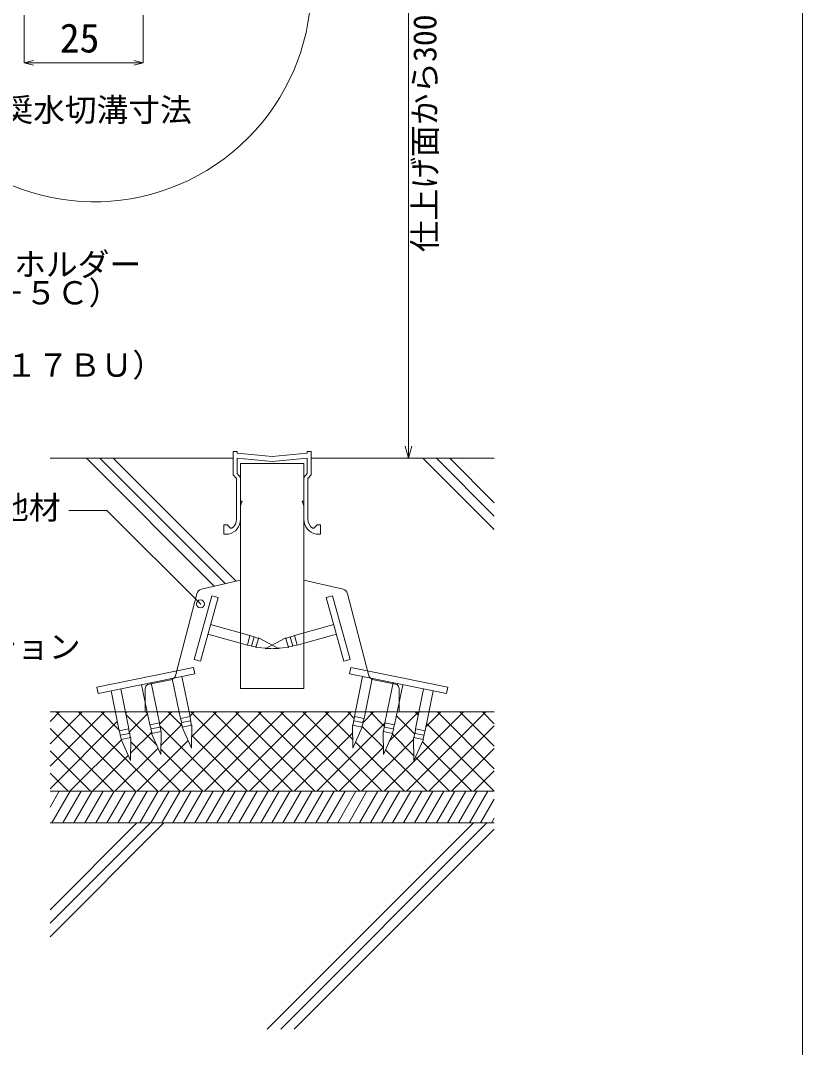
# Model space of a CAD drawing. Units: millimetres, scale not verified. Extents: x -675 to 675, y -471 to 460.
# Drawn here: x 428.5 to 675, y -215.4 to 108.4 of the extents above; entities that cross this region are included whole.
import ezdxf
from ezdxf.enums import TextEntityAlignment as Align

# ---------------------------------------------------------------- set-up
doc = ezdxf.new("R2010")
doc.units = ezdxf.units.MM
doc.header["$LTSCALE"] = 5
doc.header["$PDMODE"] = 32
doc.header["$PDSIZE"] = 2.5
doc.layers.add('1-0_芯・寸法線', color=7, linetype='Continuous', lineweight=18)
doc.layers.add('F-F', color=7, linetype='Continuous', lineweight=18)
doc.styles.add('ＭＳ ゴシック', font='')
doc.styles.get('ＭＳ ゴシック').set_extended_font_data('MS Gothic')

msp = doc.modelspace()

# ---------------------------------------------------------------- linework, layer by layer
at = {"layer": '1-0_芯・寸法線'}
for p, q in [((550.828, -29.619), (550.828, 240.383)), ((429.671, 95.09), (429.671, 110.09)), ((467.171, 95.09), (467.171, 110.09)), ((429.671, 95.09), (432.569, 95.866)), ((429.671, 95.09), (467.171, 95.09)), ((429.671, 95.09), (432.569, 94.313)), ((467.171, 95.09), (464.274, 95.866)), ((467.171, 95.09), (464.274, 94.313)), ((550.828, -29.619), (549.793, -25.755)), ((550.828, -29.619), (551.863, -25.755)), ((495.55, -34.802), (495.55, -27.529)), ((496.802, -28.049), (507.856, -29.026)), ((518.91, -28.049), (507.856, -29.026)), ((520.162, -34.802), (520.162, -27.529)), ((437.856, -29.619), (495.55, -29.619)), ((449.289, -29.619), (489.602, -69.932)), ((453.532, -29.619), (493.058, -69.145)), ((457.774, -29.619), (496.513, -68.358)), ((496.809, -34.391), (496.809, -29.607)), ((496.809, -29.607), (507.856, -30.583)), ((497.856, -31.258), (517.856, -31.258)), ((497.856, -31.258), (497.856, -102.26)), ((518.903, -29.607), (507.856, -30.583)), ((517.856, -31.258), (517.856, -102.26)), ((518.903, -34.391), (518.903, -29.607)), ((520.162, -29.619), (577.856, -29.619)), ((555.355, -29.619), (577.856, -52.12)), ((559.598, -29.619), (577.856, -47.877)), ((563.84, -29.619), (577.856, -43.634)), ((496.589, -36.042), (495.55, -34.802)), ((497.835, -35.631), (496.809, -34.391)), ((517.877, -35.631), (518.903, -34.391)), ((519.123, -36.042), (520.162, -34.802)), ((496.589, -36.042), (496.589, -48.83)), ((519.123, -36.042), (519.123, -48.83)), ((497.856, -43.123), (498.359, -43.123)), ((498.358, -43.123), (497.856, -44.632)), ((517.856, -43.123), (517.353, -43.123)), ((517.353, -43.123), (517.856, -44.632)), ((443.769, -46.044), (455.769, -46.044)), ((485.264, -75.538), (455.769, -46.044)), ((493.68, -50.614), (492.64, -50.614)), ((493.68, -50.614), (494.704, -51.638)), ((494.7, -51.642), (495.169, -51.642)), ((521.012, -51.642), (520.543, -51.642)), ((522.032, -50.614), (521.008, -51.638)), ((522.032, -50.614), (523.072, -50.614)), ((497.856, -68.052), (485.525, -70.861)), ((517.856, -68.052), (530.187, -70.861)), ((484.114, -72.362), (477.462, -97.798)), ((483.265, -93.044), (488.802, -73.001)), ((490.804, -73.555), (485.27, -93.595)), ((488.802, -73.001), (490.804, -73.555)), ((526.91, -73.001), (524.908, -73.555)), ((524.908, -73.555), (530.442, -93.595)), ((532.447, -93.044), (526.91, -73.001)), ((531.597, -72.362), (538.25, -97.798)), ((488.451, -82.073), (500.86, -85.5)), ((527.26, -82.073), (514.852, -85.5)), ((487.621, -85.08), (500.028, -88.51)), ((500.86, -85.5), (500.028, -88.51)), ((500.87, -85.515), (502.171, -86.038)), ((501.807, -87.382), (501.383, -88.884)), ((501.807, -87.382), (502.215, -85.875)), ((502.215, -85.875), (503.577, -86.434)), ((503.577, -86.434), (502.717, -89.252)), ((503.509, -86.406), (503.549, -86.244)), ((503.549, -86.244), (510.059, -89.662)), ((512.163, -86.244), (505.652, -89.662)), ((513.497, -85.875), (512.134, -86.434)), ((512.134, -86.434), (512.994, -89.252)), ((512.203, -86.406), (512.163, -86.244)), ((513.904, -87.382), (513.497, -85.875)), ((514.842, -85.515), (513.541, -86.038)), ((513.904, -87.382), (514.328, -88.884)), ((514.852, -85.5), (515.683, -88.51)), ((528.091, -85.08), (515.683, -88.51)), ((500.028, -88.51), (501.429, -88.722)), ((501.383, -88.884), (502.766, -89.093)), ((502.717, -89.252), (510.059, -89.662)), ((512.994, -89.252), (505.652, -89.662)), ((514.328, -88.884), (512.945, -89.093)), ((515.683, -88.51), (514.282, -88.722)), ((483.265, -93.044), (485.27, -93.595)), ((532.447, -93.044), (530.442, -93.595)), ((452.535, -101.803), (483.072, -95.556)), ((483.072, -95.556), (483.489, -97.591)), ((532.64, -95.556), (532.223, -97.591)), ((563.177, -101.803), (532.64, -95.556)), ((452.952, -103.838), (483.489, -97.591)), ((475.865, -99.452), (468.503, -100.987)), ((562.76, -103.838), (532.223, -97.591)), ((539.847, -99.452), (547.209, -100.987)), ((452.535, -101.803), (452.952, -103.838)), ((466.698, -101.026), (469.278, -113.624)), ((467.856, -102.205), (467.856, -109.619)), ((497.856, -102.26), (517.856, -102.26)), ((547.856, -102.205), (547.856, -109.619)), ((563.177, -101.803), (562.76, -103.838)), ((437.856, -109.619), (577.856, -109.619)), ((437.856, -126.744), (454.981, -109.619)), ((437.856, -119.673), (447.91, -109.619)), ((437.856, -112.602), (440.839, -109.619)), ((439.753, -109.619), (464.753, -134.619)), ((446.825, -109.619), (471.825, -134.619)), ((453.896, -109.619), (459.593, -115.316)), ((461.684, -109.987), (462.052, -109.619)), ((467.856, -109.619), (547.856, -109.619)), ((468.038, -109.619), (468.566, -110.147)), ((472.37, -113.443), (476.194, -109.619)), ((472.407, -134.619), (497.407, -109.619)), ((475.109, -109.619), (479.522, -114.032)), ((479.478, -134.619), (504.478, -109.619)), ((481.943, -110.941), (483.265, -109.619)), ((482.18, -109.619), (507.18, -134.619)), ((482.467, -117.488), (490.336, -109.619)), ((486.549, -134.619), (511.549, -109.619)), ((489.251, -109.619), (514.251, -134.619)), ((493.62, -134.619), (518.62, -109.619)), ((496.322, -109.619), (521.322, -134.619)), ((500.691, -134.619), (525.691, -109.619)), ((503.393, -109.619), (528.393, -134.619)), ((507.763, -134.619), (532.763, -109.619)), ((510.464, -109.619), (535.464, -134.619)), ((517.535, -109.619), (542.535, -134.619)), ((524.606, -109.619), (533.256, -118.268)), ((531.677, -109.619), (533.699, -111.64)), ((536.445, -113.007), (539.834, -109.619)), ((538.748, -109.619), (543.281, -114.152)), ((543.118, -134.619), (568.118, -109.619)), ((544.78, -118.814), (553.976, -109.619)), ((550.189, -134.619), (575.189, -109.619)), ((552.891, -109.619), (553.896, -110.625)), ((556.317, -114.349), (561.047, -109.619)), ((559.962, -109.619), (577.856, -127.513)), ((567.033, -109.619), (577.856, -120.442)), ((574.104, -109.619), (577.856, -113.371)), ((437.856, -133.815), (459.042, -112.628)), ((461.774, -110.426), (471.548, -120.2)), ((462.787, -115.954), (468.571, -110.171)), ((469.278, -113.624), (472.333, -112.999)), ((478.906, -111.655), (481.961, -111.029)), ((479.349, -112.99), (482.079, -112.431)), ((521.905, -134.619), (543.365, -113.159)), ((536.362, -112.99), (533.632, -112.431)), ((536.805, -111.655), (533.75, -111.029)), ((546.433, -113.624), (543.378, -112.999)), ((547.01, -110.809), (552.713, -116.512)), ((556.538, -113.267), (577.856, -134.584)), ((437.856, -114.792), (457.682, -134.619)), ((459.65, -115.594), (462.705, -114.968)), ((460.092, -116.929), (462.822, -116.37)), ((463.193, -122.62), (469.873, -115.94)), ((469.721, -114.959), (472.451, -114.4)), ((469.838, -116.358), (472.893, -115.733)), ((469.838, -116.358), (472.787, -122.984)), ((472.417, -113.998), (493.038, -134.619)), ((472.893, -115.733), (472.787, -122.984)), ((472.83, -120.054), (479.356, -113.528)), ((479.466, -114.389), (482.521, -113.763)), ((479.466, -114.389), (482.415, -121.014)), ((482.521, -113.763), (482.415, -121.014)), ((514.834, -134.619), (533.226, -116.226)), ((533.19, -113.763), (533.296, -121.014)), ((536.245, -114.389), (533.19, -113.763)), ((536.245, -114.389), (533.296, -121.014)), ((536.165, -114.106), (542.893, -120.835)), ((545.873, -116.358), (542.818, -115.733)), ((542.818, -115.733), (542.925, -122.984)), ((545.873, -116.358), (542.925, -122.984)), ((545.99, -114.959), (543.261, -114.4)), ((555.619, -116.929), (552.889, -116.37)), ((556.062, -115.594), (553.007, -114.968)), ((557.26, -134.619), (577.856, -114.023)), ((444.123, -134.619), (460.272, -118.469)), ((460.21, -118.328), (463.265, -117.702)), ((460.21, -118.328), (463.158, -124.953)), ((463.265, -117.702), (463.158, -124.953)), ((463.246, -118.969), (478.896, -134.619)), ((465.336, -134.619), (481.345, -118.61)), ((482.474, -116.984), (500.109, -134.619)), ((534.129, -119.142), (549.606, -134.619)), ((536.047, -134.619), (552.454, -118.212)), ((545.755, -116.625), (552.53, -123.401)), ((552.447, -117.702), (552.553, -124.953)), ((555.502, -118.328), (552.447, -117.702)), ((555.502, -118.328), (552.553, -124.953)), ((555.202, -119.001), (570.82, -134.619)), ((437.856, -121.863), (450.611, -134.619)), ((458.265, -134.619), (471.898, -120.986)), ((472.809, -121.461), (485.967, -134.619)), ((528.976, -134.619), (542.891, -120.703)), ((543.577, -121.518), (556.677, -134.619)), ((564.331, -134.619), (577.856, -121.094)), ((451.194, -134.619), (462.45, -123.363)), ((553.024, -123.895), (563.748, -134.619)), ((437.856, -128.934), (443.54, -134.619)), ((571.402, -134.619), (577.856, -128.165)), ((437.856, -134.619), (577.856, -134.619)), ((437.856, -139.619), (440.742, -134.619)), ((438.433, -144.619), (444.206, -134.619)), ((441.897, -144.619), (447.67, -134.619)), ((445.361, -144.619), (451.135, -134.619)), ((448.825, -144.619), (454.599, -134.619)), ((452.289, -144.619), (458.063, -134.619)), ((455.753, -144.619), (461.527, -134.619)), ((459.217, -144.619), (464.991, -134.619)), ((462.682, -144.619), (468.455, -134.619)), ((466.146, -144.619), (471.919, -134.619)), ((469.61, -144.619), (475.383, -134.619)), ((473.074, -144.619), (478.847, -134.619)), ((476.538, -144.619), (482.311, -134.619)), ((480.002, -144.619), (485.776, -134.619)), ((483.466, -144.619), (489.24, -134.619)), ((486.93, -144.619), (492.704, -134.619)), ((490.394, -144.619), (496.168, -134.619)), ((493.858, -144.619), (499.632, -134.619)), ((497.323, -144.619), (503.096, -134.619)), ((500.787, -144.619), (506.56, -134.619)), ((504.251, -144.619), (510.024, -134.619)), ((507.715, -144.619), (513.488, -134.619)), ((511.179, -144.619), (516.952, -134.619)), ((514.643, -144.619), (520.417, -134.619)), ((518.107, -144.619), (523.881, -134.619)), ((521.571, -144.619), (527.345, -134.619)), ((525.035, -144.619), (530.809, -134.619)), ((528.499, -144.619), (534.273, -134.619)), ((531.964, -144.619), (537.737, -134.619)), ((535.428, -144.619), (541.201, -134.619)), ((538.892, -144.619), (544.665, -134.619)), ((542.356, -144.619), (548.129, -134.619)), ((545.82, -144.619), (551.593, -134.619)), ((549.284, -144.619), (555.058, -134.619)), ((552.748, -144.619), (558.522, -134.619)), ((556.212, -144.619), (561.986, -134.619)), ((559.676, -144.619), (565.45, -134.619)), ((563.14, -144.619), (568.914, -134.619)), ((566.605, -144.619), (572.378, -134.619)), ((570.069, -144.619), (575.842, -134.619)), ((573.533, -144.619), (577.856, -137.131)), ((437.856, -144.619), (577.856, -144.619)), ((437.856, -171.999), (465.236, -144.619)), ((437.856, -176.241), (469.478, -144.619)), ((437.856, -180.484), (473.721, -144.619)), ((506.302, -209.619), (571.302, -144.619)), ((510.544, -209.619), (575.544, -144.619)), ((576.997, -144.619), (577.856, -143.131)), ((514.787, -209.619), (577.856, -146.55))]:
    msp.add_line(p, q, dxfattribs=at)
for points in [[(495.55, -27.529), (496.802, -27.529), (496.802, -28.049)], [(520.162, -27.529), (518.91, -27.529), (518.91, -28.049)], [(492.64, -50.609), (492.64, -53.512), (494.039, -53.512)], [(523.072, -50.609), (523.072, -53.512), (521.673, -53.512)], [(476.326, -99.057), (478.906, -111.655), (479.349, -112.99), (479.188, -113.023), (479.629, -114.354)], [(479.381, -98.431), (481.961, -111.029), (482.079, -112.431), (482.24, -112.398), (482.358, -113.795)], [(536.331, -98.431), (533.75, -111.029), (533.632, -112.431), (533.471, -112.398), (533.353, -113.795)], [(539.385, -99.057), (536.805, -111.655), (536.362, -112.99), (536.523, -113.023), (536.082, -114.354)], [(457.069, -102.996), (459.65, -115.594), (460.092, -116.929), (459.932, -116.962), (460.372, -118.293)], [(460.124, -102.37), (462.705, -114.968), (462.822, -116.37), (462.983, -116.337), (463.102, -117.734)], [(469.752, -100.401), (472.333, -112.999), (472.451, -114.4), (472.612, -114.368), (472.73, -115.765)], [(545.959, -100.401), (543.378, -112.999), (543.261, -114.4), (543.1, -114.368), (542.981, -115.765)], [(549.014, -101.026), (546.433, -113.624), (545.99, -114.959), (546.151, -114.993), (545.711, -116.324)], [(555.587, -102.37), (553.007, -114.968), (552.889, -116.37), (552.728, -116.337), (552.61, -117.734)], [(558.642, -102.996), (556.062, -115.594), (555.619, -116.929), (555.78, -116.962), (555.339, -118.293)], [(469.278, -113.624), (469.721, -114.959), (469.56, -114.993), (470.001, -116.324)]]:
    msp.add_lwpolyline(points, dxfattribs=at)
for centre, radius, start, end in [((451.839, 119.589), 68.322, 137.10641, 122.02478), ((493.192, -48.939), 4.651, 280.48669, 1.21745), ((493.39, -48.979), 3.203, 303.74696, 2.65432), ((522.519, -48.939), 4.651, 178.78255, 259.51331), ((522.322, -48.979), 3.203, 177.34568, 236.25304), ((486.074, -72.791), 2.007, 105.90103, 167.63176), ((529.637, -72.791), 2.007, 12.36824, 74.09897), ((475.579, -97.578), 1.895, 278.65578, 353.33931), ((540.132, -97.578), 1.895, 186.66069, 261.34422), ((469.541, -102.319), 1.689, 127.93066, 176.12807), ((546.17, -102.319), 1.689, 3.87193, 52.06934)]:
    msp.add_arc(centre, radius, start, end, dxfattribs=at)
msp.add_point((485.264, -75.538), dxfattribs=at)
at = {"layer": 'F-F'}
msp.add_lwpolyline([(-675, 460), (675, 460), (675, -440), (-675, -440)], dxfattribs=at)

# ---------------------------------------------------------------- texts
at = {"layer": '1-0_芯・寸法線', "style": 'ＭＳ ゴシック'}
msp.add_text('仕上げ面から300以上、600以下', height=7.331, rotation=90, dxfattribs=at).set_placement((561.828, 35.382), align=Align.BOTTOM_LEFT)
for s, height, p in [('25', 9.164, (440.921, 95.595)), ('推奨水切溝寸法', 7.331, (412.509, 74.39)), ('ベースホルダー', 7.331, (396.54, 25.677)), ('（ＰＢ－５Ｃ）', 7.331, (389.995, 16.705)), ('（ＰＢ－１７ＢＵ）', 7.331, (383.813, -6.095)), ('成形伸縮目地材', 7.331, (371.142, -51.044)), ('ＰＢコーナークッション', 7.331, (337.457, -94.917))]:
    msp.add_text(s, height=height, dxfattribs=at).set_placement(p, align=Align.BOTTOM_LEFT)

doc.saveas('drawing.dxf')
